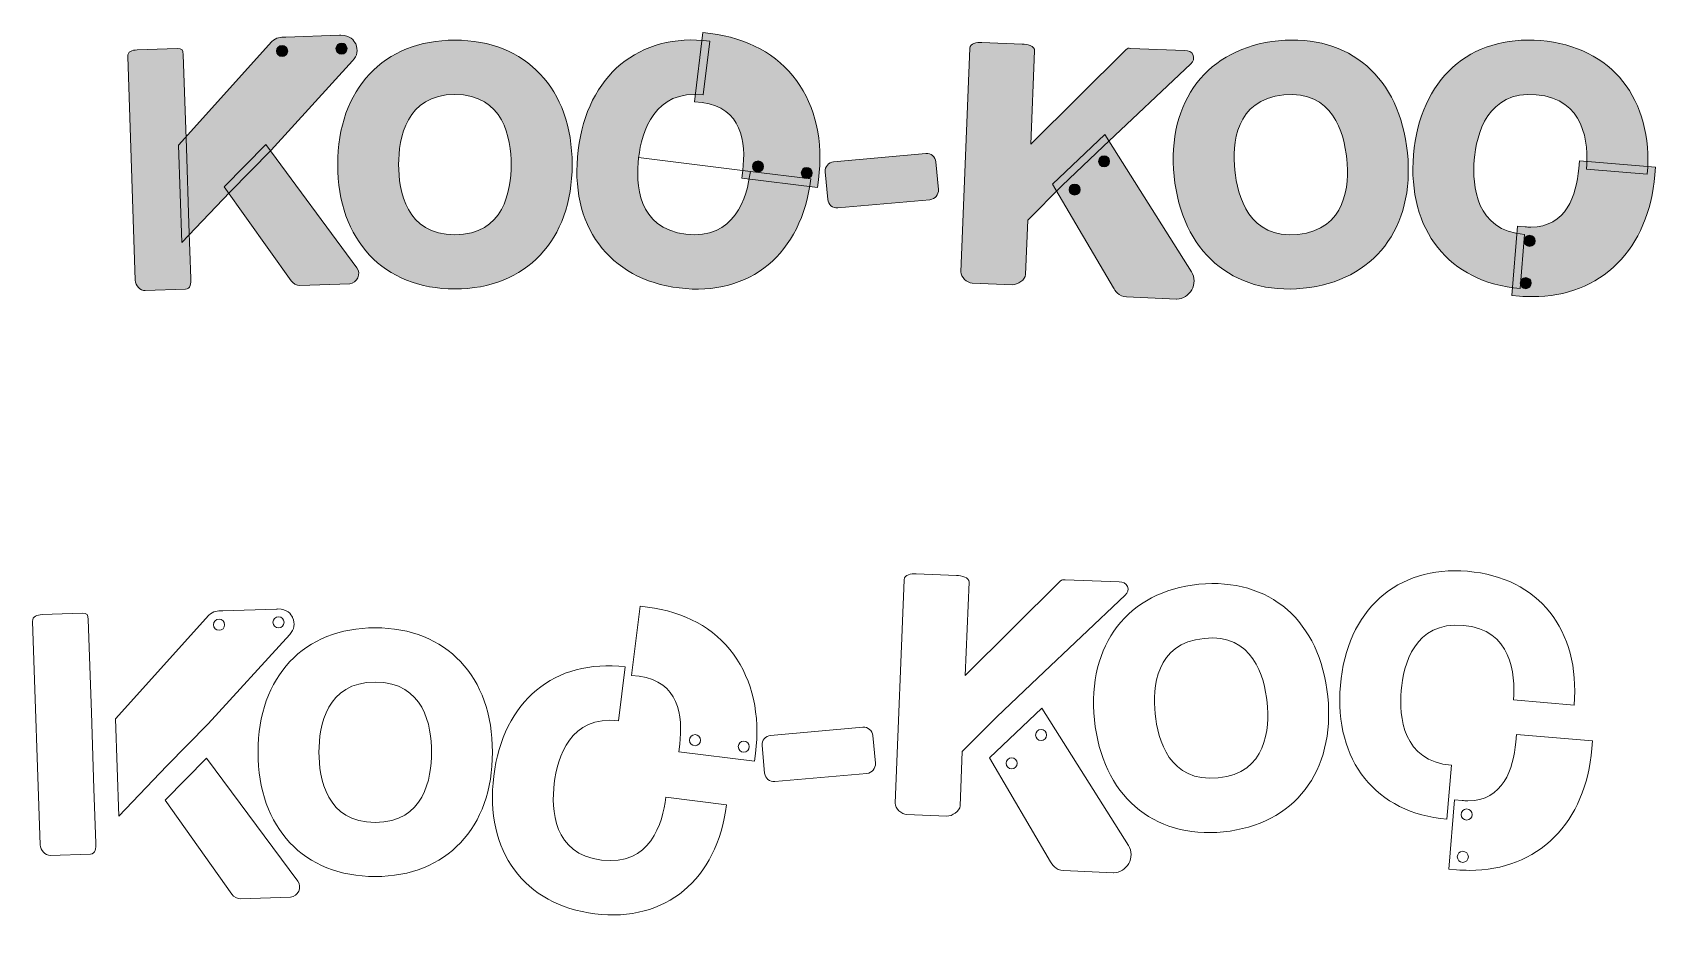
# Model space of a CAD drawing. Header units: inches. Extents: x 17 to 464, y 27 to 272.
import ezdxf

# ---------------------------------------------------------------- set-up
doc = ezdxf.new("R2010")
doc.units = ezdxf.units.IN
doc.header["$MEASUREMENT"] = 0
doc.layers.add('Layer 1', color=7, linetype='Continuous')

# ---------------------------------------------------------------- blocks, each defined once
blk = doc.blocks.new('block 10')
at = {"layer": 'Layer 1', "true_color": 0x795f48}
h = blk.add_hatch(color=37, dxfattribs=at)
h.dxf.hatch_style = 2
edge = h.paths.add_edge_path()
edge.add_spline(control_points=[(-548.65, 236.54), (-548.65, 237.38), (-549.34, 238.07), (-550.18, 238.07), (-551.02, 238.07), (-551.71, 237.38), (-551.71, 236.54), (-551.71, 235.7), (-551.02, 235.02), (-550.18, 235.02), (-549.34, 235.02), (-548.65, 235.7), (-548.65, 236.54)], knot_values=[0, 0, 0, 0, 1, 1, 1, 2, 2, 2, 3, 3, 3, 4, 4, 4, 4], degree=3, periodic=0)
h = blk.add_hatch(color=37, dxfattribs=at)
h.dxf.hatch_style = 2
edge = h.paths.add_edge_path()
edge.add_spline(control_points=[(-532.3, 237.23), (-532.3, 238.07), (-532.98, 238.75), (-533.82, 238.75), (-534.67, 238.75), (-535.35, 238.07), (-535.35, 237.23), (-535.35, 236.38), (-534.67, 235.7), (-533.82, 235.7), (-532.98, 235.7), (-532.3, 236.38), (-532.3, 237.23)], knot_values=[0, 0, 0, 0, 1, 1, 1, 2, 2, 2, 3, 3, 3, 4, 4, 4, 4], degree=3, periodic=0)
h = blk.add_hatch(color=37, dxfattribs=at)
h.dxf.hatch_style = 2
edge = h.paths.add_edge_path()
edge.add_spline(control_points=[(-417.65, 204.77), (-417.65, 205.61), (-418.33, 206.3), (-419.17, 206.3), (-420.01, 206.3), (-420.7, 205.61), (-420.7, 204.77), (-420.7, 203.93), (-420.01, 203.25), (-419.17, 203.25), (-418.33, 203.25), (-417.65, 203.93), (-417.65, 204.77)], knot_values=[0, 0, 0, 0, 1, 1, 1, 2, 2, 2, 3, 3, 3, 4, 4, 4, 4], degree=3, periodic=0)
h = blk.add_hatch(color=37, dxfattribs=at)
h.dxf.hatch_style = 2
edge = h.paths.add_edge_path()
edge.add_spline(control_points=[(-322.4, 206.18), (-322.4, 207.03), (-323.08, 207.71), (-323.92, 207.71), (-324.76, 207.71), (-325.45, 207.03), (-325.45, 206.18), (-325.45, 205.34), (-324.76, 204.66), (-323.92, 204.66), (-323.08, 204.66), (-322.4, 205.34), (-322.4, 206.18)], knot_values=[0, 0, 0, 0, 1, 1, 1, 2, 2, 2, 3, 3, 3, 4, 4, 4, 4], degree=3, periodic=0)
h = blk.add_hatch(color=37, dxfattribs=at)
h.dxf.hatch_style = 2
edge = h.paths.add_edge_path()
edge.add_spline(control_points=[(-404.24, 203.01), (-404.24, 203.85), (-404.92, 204.53), (-405.77, 204.53), (-406.61, 204.53), (-407.29, 203.85), (-407.29, 203.01), (-407.29, 202.16), (-406.61, 201.48), (-405.77, 201.48), (-404.92, 201.48), (-404.24, 202.16), (-404.24, 203.01)], knot_values=[0, 0, 0, 0, 1, 1, 1, 2, 2, 2, 3, 3, 3, 4, 4, 4, 4], degree=3, periodic=0)
h = blk.add_hatch(color=37, dxfattribs=at)
h.dxf.hatch_style = 2
edge = h.paths.add_edge_path()
edge.add_spline(control_points=[(-330.51, 198.42), (-330.51, 199.26), (-331.19, 199.95), (-332.04, 199.95), (-332.88, 199.95), (-333.56, 199.26), (-333.56, 198.42), (-333.56, 197.58), (-332.88, 196.9), (-332.04, 196.9), (-331.19, 196.9), (-330.51, 197.58), (-330.51, 198.42)], knot_values=[0, 0, 0, 0, 1, 1, 1, 2, 2, 2, 3, 3, 3, 4, 4, 4, 4], degree=3, periodic=0)
h = blk.add_hatch(color=37, dxfattribs=at)
h.dxf.hatch_style = 2
edge = h.paths.add_edge_path()
edge.add_spline(control_points=[(-205.27, 184.31), (-205.27, 185.15), (-205.96, 185.83), (-206.8, 185.83), (-207.64, 185.83), (-208.32, 185.15), (-208.32, 184.31), (-208.32, 183.47), (-207.64, 182.78), (-206.8, 182.78), (-205.96, 182.78), (-205.27, 183.47), (-205.27, 184.31)], knot_values=[0, 0, 0, 0, 1, 1, 1, 2, 2, 2, 3, 3, 3, 4, 4, 4, 4], degree=3, periodic=0)
h = blk.add_hatch(color=37, dxfattribs=at)
h.dxf.hatch_style = 2
edge = h.paths.add_edge_path()
edge.add_spline(control_points=[(-206.33, 172.67), (-206.33, 173.51), (-207.01, 174.19), (-207.86, 174.19), (-208.7, 174.19), (-209.38, 173.51), (-209.38, 172.67), (-209.38, 171.83), (-208.7, 171.14), (-207.86, 171.14), (-207.01, 171.14), (-206.33, 171.83), (-206.33, 172.67)], knot_values=[0, 0, 0, 0, 1, 1, 1, 2, 2, 2, 3, 3, 3, 4, 4, 4, 4], degree=3, periodic=0)
at = {"layer": 'Layer 1', "lineweight": 0}
for points in [[(-548.65, 236.54), (-548.65, 237.38), (-549.34, 238.07), (-550.18, 238.07), (-551.02, 238.07), (-551.71, 237.38), (-551.71, 236.54), (-551.71, 235.7), (-551.02, 235.02), (-550.18, 235.02), (-549.34, 235.02), (-548.65, 235.7), (-548.65, 236.54)], [(-532.3, 237.23), (-532.3, 238.07), (-532.98, 238.75), (-533.82, 238.75), (-534.67, 238.75), (-535.35, 238.07), (-535.35, 237.23), (-535.35, 236.38), (-534.67, 235.7), (-533.82, 235.7), (-532.98, 235.7), (-532.3, 236.38), (-532.3, 237.23)], [(-417.65, 204.77), (-417.65, 205.61), (-418.33, 206.3), (-419.17, 206.3), (-420.01, 206.3), (-420.7, 205.61), (-420.7, 204.77), (-420.7, 203.93), (-420.01, 203.25), (-419.17, 203.25), (-418.33, 203.25), (-417.65, 203.93), (-417.65, 204.77)], [(-322.4, 206.18), (-322.4, 207.03), (-323.08, 207.71), (-323.92, 207.71), (-324.76, 207.71), (-325.45, 207.03), (-325.45, 206.18), (-325.45, 205.34), (-324.76, 204.66), (-323.92, 204.66), (-323.08, 204.66), (-322.4, 205.34), (-322.4, 206.18)], [(-404.24, 203.01), (-404.24, 203.85), (-404.92, 204.53), (-405.77, 204.53), (-406.61, 204.53), (-407.29, 203.85), (-407.29, 203.01), (-407.29, 202.16), (-406.61, 201.48), (-405.77, 201.48), (-404.92, 201.48), (-404.24, 202.16), (-404.24, 203.01)], [(-330.51, 198.42), (-330.51, 199.26), (-331.19, 199.95), (-332.04, 199.95), (-332.88, 199.95), (-333.56, 199.26), (-333.56, 198.42), (-333.56, 197.58), (-332.88, 196.9), (-332.04, 196.9), (-331.19, 196.9), (-330.51, 197.58), (-330.51, 198.42)], [(-205.27, 184.31), (-205.27, 185.15), (-205.96, 185.83), (-206.8, 185.83), (-207.64, 185.83), (-208.32, 185.15), (-208.32, 184.31), (-208.32, 183.47), (-207.64, 182.78), (-206.8, 182.78), (-205.96, 182.78), (-205.27, 183.47), (-205.27, 184.31)], [(-206.33, 172.67), (-206.33, 173.51), (-207.01, 174.19), (-207.86, 174.19), (-208.7, 174.19), (-209.38, 173.51), (-209.38, 172.67), (-209.38, 171.83), (-208.7, 171.14), (-207.86, 171.14), (-207.01, 171.14), (-206.33, 171.83), (-206.33, 172.67)]]:
    blk.add_open_spline(points, degree=3, knots=[0, 0, 0, 0, 1, 1, 1, 2, 2, 2, 3, 3, 3, 4, 4, 4, 4], dxfattribs=at)
blk = doc.blocks.new('block 9')
at = {"layer": 'Layer 1', "true_color": 0x795f48}
h = blk.add_hatch(color=37, dxfattribs=at)
h.dxf.hatch_style = 2
edge = h.paths.add_edge_path()
edge.add_spline(control_points=[(-421.29, 203.41), (-422.19, 196.25), (-425.65, 184.49), (-439.02, 186.13), (-452.4, 187.78), (-452.91, 200.02), (-452.04, 207.19), (-451.18, 214.35), (-447.68, 226.08), (-434.32, 224.45), (-434.32, 224.45), (-432.49, 239.29), (-432.49, 239.29), (-451.94, 241.66), (-466.17, 229.88), (-468.69, 209.25), (-471.22, 188.6), (-460.3, 173.73), (-440.85, 171.34), (-421.4, 168.94), (-407.17, 180.75), (-404.64, 201.37), (-404.64, 201.37), (-421.29, 203.41), (-421.29, 203.41)], knot_values=[0, 0, 0, 0, 1, 1, 1, 2, 2, 2, 3, 3, 3, 4, 4, 4, 5, 5, 5, 6, 6, 6, 7, 7, 7, 8, 8, 8, 8], degree=3, periodic=0)
at = {"layer": 'Layer 1', "true_color": 0xd5bc9e}
h = blk.add_hatch(color=9, dxfattribs=at)
h.dxf.hatch_style = 2
edge = h.paths.add_edge_path()
edge.add_spline(control_points=[(-432.23, 241.39), (-432.23, 241.39), (-434.33, 241.65), (-434.33, 241.65), (-434.33, 241.65), (-436.68, 222.61), (-436.68, 222.61), (-436.68, 222.61), (-434.58, 222.35), (-434.58, 222.35), (-423.63, 220.99), (-422.45, 211.44), (-423.39, 203.67), (-423.39, 203.67), (-423.65, 201.57), (-423.65, 201.57), (-423.65, 201.57), (-402.8, 199.02), (-402.8, 199.02), (-402.8, 199.02), (-402.54, 201.11), (-402.54, 201.11), (-401.23, 211.78), (-403.32, 221.22), (-408.61, 228.42), (-413.92, 235.65), (-422.09, 240.14), (-432.23, 241.39)], knot_values=[0, 0, 0, 0, 1, 1, 1, 2, 2, 2, 3, 3, 3, 4, 4, 4, 5, 5, 5, 6, 6, 6, 7, 7, 7, 8, 8, 8, 9, 9, 9, 9], degree=3, periodic=0)
at = {"layer": 'Layer 1', "true_color": 0x795f48}
h = blk.add_hatch(color=37, dxfattribs=at)
h.dxf.hatch_style = 2
edge = h.paths.add_edge_path()
edge.add_spline(control_points=[(-275.94, 239.37), (-295.45, 237.42), (-306.72, 222.79), (-304.65, 202.1), (-302.58, 181.41), (-288.64, 169.3), (-269.14, 171.25), (-249.63, 173.2), (-238.37, 187.83), (-240.43, 208.52), (-242.5, 229.21), (-256.44, 241.32), (-275.94, 239.37)], knot_values=[0, 0, 0, 0, 1, 1, 1, 2, 2, 2, 3, 3, 3, 4, 4, 4, 4], degree=3, periodic=0)
edge = h.paths.add_edge_path()
edge.add_spline(control_points=[(-270.62, 186.08), (-284.03, 184.74), (-287.24, 196.59), (-287.95, 203.77), (-288.67, 210.93), (-287.87, 223.15), (-274.46, 224.49), (-261.05, 225.83), (-257.84, 214.01), (-257.13, 206.85), (-256.41, 199.67), (-257.21, 187.42), (-270.62, 186.08)], knot_values=[0, 0, 0, 0, 1, 1, 1, 2, 2, 2, 3, 3, 3, 4, 4, 4, 4], degree=3, periodic=0)
h = blk.add_hatch(color=37, dxfattribs=at)
h.dxf.hatch_style = 2
edge = h.paths.add_edge_path()
edge.add_spline(control_points=[(-575.81, 188.96), (-575.81, 188.96), (-575.29, 173.99), (-575.29, 173.99), (-575.25, 172.59), (-575.37, 171.03), (-576.77, 170.98), (-576.77, 170.98), (-587.84, 170.6), (-587.84, 170.6), (-589.24, 170.55), (-590.54, 172.05), (-590.59, 173.48), (-590.59, 173.48), (-592.68, 235), (-592.68, 235), (-592.73, 236.41), (-591.51, 236.81), (-590.11, 236.87), (-590.11, 236.87), (-579.04, 237.22), (-579.04, 237.22), (-577.64, 237.27), (-577.44, 236.94), (-577.41, 235.51), (-577.41, 235.51), (-576.52, 209.89), (-576.52, 209.89), (-576.52, 209.89), (-575.81, 188.96), (-575.81, 188.96)], knot_values=[0, 0, 0, 0, 1, 1, 1, 2, 2, 2, 3, 3, 3, 4, 4, 4, 5, 5, 5, 6, 6, 6, 7, 7, 7, 8, 8, 8, 9, 9, 9, 10, 10, 10, 10], degree=3, periodic=0)
at = {"layer": 'Layer 1', "true_color": 0xd5bc9e}
h = blk.add_hatch(color=9, dxfattribs=at)
h.dxf.hatch_style = 2
edge = h.paths.add_edge_path()
edge.add_spline(control_points=[(-529.96, 238.58), (-530.37, 239.44), (-531.43, 240.88), (-533.99, 240.88), (-534.11, 240.88), (-534.23, 240.87), (-534.36, 240.87), (-534.36, 240.87), (-549.16, 240.38), (-549.16, 240.38), (-549.24, 240.38), (-549.32, 240.38), (-549.41, 240.38), (-550.37, 240.36), (-551.97, 240.32), (-552.99, 239.16), (-552.99, 239.16), (-578.66, 210.67), (-578.66, 210.67), (-578.66, 210.67), (-577.75, 183.84), (-577.75, 183.84), (-577.75, 183.84), (-564.57, 197.71), (-564.57, 197.71), (-564.57, 197.71), (-553.16, 209.3), (-553.16, 209.3), (-553.16, 209.3), (-530.76, 233.87), (-530.76, 233.87), (-529.49, 235.28), (-529.21, 236.85), (-529.93, 238.52), (-529.93, 238.52), (-529.96, 238.58), (-529.96, 238.58)], knot_values=[0, 0, 0, 0, 1, 1, 1, 2, 2, 2, 3, 3, 3, 4, 4, 4, 5, 5, 5, 6, 6, 6, 7, 7, 7, 8, 8, 8, 9, 9, 9, 10, 10, 10, 11, 11, 11, 12, 12, 12, 12], degree=3, periodic=0)
at = {"layer": 'Layer 1', "true_color": 0x795f48}
h = blk.add_hatch(color=37, dxfattribs=at)
h.dxf.hatch_style = 2
edge = h.paths.add_edge_path()
edge.add_spline(control_points=[(-502.61, 239.54), (-522.22, 239.54), (-534.88, 226.1), (-534.88, 205.31), (-534.88, 184.51), (-522.22, 171.08), (-502.61, 171.08), (-483.01, 171.08), (-470.35, 184.51), (-470.35, 205.31), (-470.35, 226.1), (-483.01, 239.54), (-502.61, 239.54)], knot_values=[0, 0, 0, 0, 1, 1, 1, 2, 2, 2, 3, 3, 3, 4, 4, 4, 4], degree=3, periodic=0)
edge = h.paths.add_edge_path()
edge.add_spline(control_points=[(-502.61, 185.98), (-516.09, 185.98), (-518.11, 198.09), (-518.11, 205.31), (-518.11, 212.51), (-516.09, 224.59), (-502.61, 224.59), (-489.14, 224.59), (-487.13, 212.51), (-487.13, 205.31), (-487.13, 198.09), (-489.14, 185.98), (-502.61, 185.98)], knot_values=[0, 0, 0, 0, 1, 1, 1, 2, 2, 2, 3, 3, 3, 4, 4, 4, 4], degree=3, periodic=0)
h = blk.add_hatch(color=37, dxfattribs=at)
h.dxf.hatch_style = 2
edge = h.paths.add_edge_path()
edge.add_spline(control_points=[(-300.08, 233.07), (-300.08, 233.07), (-324.15, 210.3), (-324.15, 210.3), (-324.15, 210.3), (-335.44, 199.54), (-335.44, 199.54), (-335.44, 199.54), (-344.91, 190), (-344.91, 190), (-344.91, 190), (-345.52, 175.06), (-345.52, 175.06), (-345.57, 173.63), (-347.76, 172.18), (-349.16, 172.23), (-349.16, 172.23), (-360.23, 172.69), (-360.23, 172.69), (-361.63, 172.74), (-363.42, 174.35), (-363.34, 175.77), (-363.34, 175.77), (-360.89, 237.3), (-360.89, 237.3), (-360.84, 238.7), (-358.98, 238.98), (-357.58, 238.9), (-357.58, 238.9), (-346.51, 238.47), (-346.51, 238.47), (-345.11, 238.42), (-342.99, 237.99), (-343.04, 236.58), (-343.04, 236.58), (-344.09, 210.96), (-344.09, 210.96), (-344.09, 210.96), (-317.95, 236.92), (-317.95, 236.92), (-317.44, 237.43), (-317.27, 237.3), (-316.55, 237.27), (-316.55, 237.27), (-301.76, 236.69), (-301.76, 236.69), (-300.72, 236.64), (-299.8, 236.38), (-299.44, 235.44), (-299.09, 234.47), (-299.32, 233.78), (-300.08, 233.07)], knot_values=[0, 0, 0, 0, 1, 1, 1, 2, 2, 2, 3, 3, 3, 4, 4, 4, 5, 5, 5, 6, 6, 6, 7, 7, 7, 8, 8, 8, 9, 9, 9, 10, 10, 10, 11, 11, 11, 12, 12, 12, 13, 13, 13, 14, 14, 14, 15, 15, 15, 16, 16, 16, 17, 17, 17, 17], degree=3, periodic=0)
h = blk.add_hatch(color=37, dxfattribs=at)
h.dxf.hatch_style = 2
edge = h.paths.add_edge_path()
edge.add_spline(control_points=[(-203.75, 239.42), (-223.28, 241.05), (-237.03, 228.71), (-238.76, 208), (-240.5, 187.27), (-228.97, 172.84), (-209.44, 171.21), (-209.44, 171.21), (-208.22, 186.05), (-208.22, 186.05), (-221.63, 187.17), (-222.62, 199.41), (-222.04, 206.6), (-221.42, 213.77), (-218.41, 225.65), (-204.98, 224.52), (-191.57, 223.4), (-190.57, 211.19), (-191.16, 204.03), (-191.16, 204.03), (-174.43, 202.62), (-174.43, 202.62), (-172.7, 223.35), (-184.22, 237.78), (-203.75, 239.42)], knot_values=[0, 0, 0, 0, 1, 1, 1, 2, 2, 2, 3, 3, 3, 4, 4, 4, 5, 5, 5, 6, 6, 6, 7, 7, 7, 8, 8, 8, 8], degree=3, periodic=0)
h = blk.add_hatch(color=37, dxfattribs=at)
h.dxf.hatch_style = 2
edge = h.paths.add_edge_path()
edge.add_spline(control_points=[(-529.33, 174.17), (-529.76, 173.3), (-530.6, 172.56), (-531.54, 172.51), (-531.54, 172.51), (-545.31, 172.05), (-545.31, 172.05), (-546.15, 172.03), (-547.22, 172.61), (-547.71, 173.33), (-547.71, 173.33), (-566.09, 199.18), (-566.09, 199.18), (-566.09, 199.18), (-554.67, 210.78), (-554.67, 210.78), (-554.67, 210.78), (-529.58, 176.9), (-529.58, 176.9), (-529.02, 176.13), (-528.92, 175.01), (-529.33, 174.17)], knot_values=[0, 0, 0, 0, 1, 1, 1, 2, 2, 2, 3, 3, 3, 4, 4, 4, 5, 5, 5, 6, 6, 6, 7, 7, 7, 7], degree=3, periodic=0)
at = {"layer": 'Layer 1', "true_color": 0xd5bc9e}
h = blk.add_hatch(color=9, dxfattribs=at)
h.dxf.hatch_style = 2
edge = h.paths.add_edge_path()
edge.add_spline(control_points=[(-323.74, 213.61), (-323.74, 213.61), (-338.12, 199.91), (-338.12, 199.91), (-338.12, 199.91), (-321.33, 171.34), (-321.33, 171.34), (-320.99, 170.74), (-319.92, 168.93), (-317.76, 168.87), (-317.76, 168.87), (-303.99, 168.3), (-303.99, 168.3), (-303.99, 168.3), (-303.88, 168.3), (-303.88, 168.3), (-302.26, 168.3), (-300.65, 169.3), (-299.78, 170.84), (-298.91, 172.32), (-298.95, 174.29), (-299.87, 175.78), (-299.87, 175.78), (-323.74, 213.61), (-323.74, 213.61)], knot_values=[0, 0, 0, 0, 1, 1, 1, 2, 2, 2, 3, 3, 3, 4, 4, 4, 5, 5, 5, 6, 6, 6, 7, 7, 7, 8, 8, 8, 8], degree=3, periodic=0)
at = {"layer": 'Layer 1', "true_color": 0x795f48}
h = blk.add_hatch(color=37, dxfattribs=at)
h.dxf.hatch_style = 2
edge = h.paths.add_edge_path()
edge.add_spline(control_points=[(-370.21, 206.03), (-370.34, 207.43), (-371.58, 208.47), (-372.98, 208.34), (-372.98, 208.34), (-398.37, 206.08), (-398.37, 206.08), (-399.78, 205.96), (-400.81, 204.72), (-400.69, 203.32), (-400.69, 203.32), (-400.01, 195.7), (-400.01, 195.7), (-399.89, 194.3), (-398.65, 193.26), (-397.25, 193.39), (-397.25, 193.39), (-371.85, 195.64), (-371.85, 195.64), (-370.45, 195.77), (-369.41, 197), (-369.54, 198.41), (-369.54, 198.41), (-370.21, 206.03), (-370.21, 206.03)], knot_values=[0, 0, 0, 0, 1, 1, 1, 2, 2, 2, 3, 3, 3, 4, 4, 4, 5, 5, 5, 6, 6, 6, 7, 7, 7, 8, 8, 8, 8], degree=3, periodic=0)
at = {"layer": 'Layer 1', "true_color": 0xd5bc9e}
h = blk.add_hatch(color=9, dxfattribs=at)
h.dxf.hatch_style = 2
edge = h.paths.add_edge_path()
edge.add_spline(control_points=[(-193.27, 204.21), (-193.89, 196.85), (-196.69, 188.09), (-206.49, 188.09), (-206.99, 188.09), (-207.51, 188.11), (-208.04, 188.16), (-208.04, 188.16), (-210.15, 188.34), (-210.15, 188.34), (-210.15, 188.34), (-211.72, 169.28), (-211.72, 169.28), (-211.72, 169.28), (-209.62, 169.1), (-209.62, 169.1), (-208.4, 169), (-207.18, 168.95), (-205.99, 168.95), (-196.72, 168.95), (-188.67, 172.09), (-182.7, 178.04), (-176.75, 183.96), (-173.16, 192.4), (-172.32, 202.45), (-172.32, 202.45), (-172.15, 204.55), (-172.15, 204.55), (-172.15, 204.55), (-193.09, 206.31), (-193.09, 206.31), (-193.09, 206.31), (-193.27, 204.21), (-193.27, 204.21)], knot_values=[0, 0, 0, 0, 1, 1, 1, 2, 2, 2, 3, 3, 3, 4, 4, 4, 5, 5, 5, 6, 6, 6, 7, 7, 7, 8, 8, 8, 9, 9, 9, 10, 10, 10, 11, 11, 11, 11], degree=3, periodic=0)
at = {"layer": 'Layer 1', "lineweight": 0}
blk.add_lwpolyline([(-421.29, 203.41), (-452.04, 207.21)], dxfattribs=at)
for points, knots in [([(-421.29, 203.41), (-422.19, 196.25), (-425.65, 184.49), (-439.02, 186.13), (-452.4, 187.78), (-452.91, 200.02), (-452.04, 207.19), (-451.18, 214.35), (-447.68, 226.08), (-434.32, 224.45), (-434.32, 224.45), (-432.49, 239.29), (-432.49, 239.29), (-451.94, 241.66), (-466.17, 229.88), (-468.69, 209.25), (-471.22, 188.6), (-460.3, 173.73), (-440.85, 171.34), (-421.4, 168.94), (-407.17, 180.75), (-404.64, 201.37), (-404.64, 201.37), (-421.29, 203.41), (-421.29, 203.41)], [0, 0, 0, 0, 1, 1, 1, 2, 2, 2, 3, 3, 3, 4, 4, 4, 5, 5, 5, 6, 6, 6, 7, 7, 7, 8, 8, 8, 8]), ([(-432.23, 241.39), (-432.23, 241.39), (-434.33, 241.65), (-434.33, 241.65), (-434.33, 241.65), (-436.68, 222.61), (-436.68, 222.61), (-436.68, 222.61), (-434.58, 222.35), (-434.58, 222.35), (-423.63, 220.99), (-422.45, 211.44), (-423.39, 203.67), (-423.39, 203.67), (-423.65, 201.57), (-423.65, 201.57), (-423.65, 201.57), (-402.8, 199.02), (-402.8, 199.02), (-402.8, 199.02), (-402.54, 201.11), (-402.54, 201.11), (-401.23, 211.78), (-403.32, 221.22), (-408.61, 228.42), (-413.92, 235.65), (-422.09, 240.14), (-432.23, 241.39)], [0, 0, 0, 0, 1, 1, 1, 2, 2, 2, 3, 3, 3, 4, 4, 4, 5, 5, 5, 6, 6, 6, 7, 7, 7, 8, 8, 8, 9, 9, 9, 9]), ([(-275.94, 239.37), (-295.45, 237.42), (-306.72, 222.79), (-304.65, 202.1), (-302.58, 181.41), (-288.64, 169.3), (-269.14, 171.25), (-249.63, 173.2), (-238.37, 187.83), (-240.43, 208.52), (-242.5, 229.21), (-256.44, 241.32), (-275.94, 239.37)], [0, 0, 0, 0, 1, 1, 1, 2, 2, 2, 3, 3, 3, 4, 4, 4, 4]), ([(-575.81, 188.96), (-575.81, 188.96), (-575.29, 173.99), (-575.29, 173.99), (-575.25, 172.59), (-575.37, 171.03), (-576.77, 170.98), (-576.77, 170.98), (-587.84, 170.6), (-587.84, 170.6), (-589.24, 170.55), (-590.54, 172.05), (-590.59, 173.48), (-590.59, 173.48), (-592.68, 235), (-592.68, 235), (-592.73, 236.41), (-591.51, 236.81), (-590.11, 236.87), (-590.11, 236.87), (-579.04, 237.22), (-579.04, 237.22), (-577.64, 237.27), (-577.44, 236.94), (-577.41, 235.51), (-577.41, 235.51), (-576.52, 209.89), (-576.52, 209.89), (-576.52, 209.89), (-575.81, 188.96), (-575.81, 188.96)], [0, 0, 0, 0, 1, 1, 1, 2, 2, 2, 3, 3, 3, 4, 4, 4, 5, 5, 5, 6, 6, 6, 7, 7, 7, 8, 8, 8, 9, 9, 9, 10, 10, 10, 10]), ([(-529.96, 238.58), (-530.37, 239.44), (-531.43, 240.88), (-533.99, 240.88), (-534.11, 240.88), (-534.23, 240.87), (-534.36, 240.87), (-534.36, 240.87), (-549.16, 240.38), (-549.16, 240.38), (-549.24, 240.38), (-549.32, 240.38), (-549.41, 240.38), (-550.37, 240.36), (-551.97, 240.32), (-552.99, 239.16), (-552.99, 239.16), (-578.66, 210.67), (-578.66, 210.67), (-578.66, 210.67), (-577.75, 183.84), (-577.75, 183.84), (-577.75, 183.84), (-564.57, 197.71), (-564.57, 197.71), (-564.57, 197.71), (-553.16, 209.3), (-553.16, 209.3), (-553.16, 209.3), (-530.76, 233.87), (-530.76, 233.87), (-529.49, 235.28), (-529.21, 236.85), (-529.93, 238.52), (-529.93, 238.52), (-529.96, 238.58), (-529.96, 238.58)], [0, 0, 0, 0, 1, 1, 1, 2, 2, 2, 3, 3, 3, 4, 4, 4, 5, 5, 5, 6, 6, 6, 7, 7, 7, 8, 8, 8, 9, 9, 9, 10, 10, 10, 11, 11, 11, 12, 12, 12, 12]), ([(-502.61, 239.54), (-522.22, 239.54), (-534.88, 226.1), (-534.88, 205.31), (-534.88, 184.51), (-522.22, 171.08), (-502.61, 171.08), (-483.01, 171.08), (-470.35, 184.51), (-470.35, 205.31), (-470.35, 226.1), (-483.01, 239.54), (-502.61, 239.54)], [0, 0, 0, 0, 1, 1, 1, 2, 2, 2, 3, 3, 3, 4, 4, 4, 4]), ([(-300.08, 233.07), (-300.08, 233.07), (-324.15, 210.3), (-324.15, 210.3), (-324.15, 210.3), (-335.44, 199.54), (-335.44, 199.54), (-335.44, 199.54), (-344.91, 190), (-344.91, 190), (-344.91, 190), (-345.52, 175.06), (-345.52, 175.06), (-345.57, 173.63), (-347.76, 172.18), (-349.16, 172.23), (-349.16, 172.23), (-360.23, 172.69), (-360.23, 172.69), (-361.63, 172.74), (-363.42, 174.35), (-363.34, 175.77), (-363.34, 175.77), (-360.89, 237.3), (-360.89, 237.3), (-360.84, 238.7), (-358.98, 238.98), (-357.58, 238.9), (-357.58, 238.9), (-346.51, 238.47), (-346.51, 238.47), (-345.11, 238.42), (-342.99, 237.99), (-343.04, 236.58), (-343.04, 236.58), (-344.09, 210.96), (-344.09, 210.96), (-344.09, 210.96), (-317.95, 236.92), (-317.95, 236.92), (-317.44, 237.43), (-317.27, 237.3), (-316.55, 237.27), (-316.55, 237.27), (-301.76, 236.69), (-301.76, 236.69), (-300.72, 236.64), (-299.8, 236.38), (-299.44, 235.44), (-299.09, 234.47), (-299.32, 233.78), (-300.08, 233.07)], [0, 0, 0, 0, 1, 1, 1, 2, 2, 2, 3, 3, 3, 4, 4, 4, 5, 5, 5, 6, 6, 6, 7, 7, 7, 8, 8, 8, 9, 9, 9, 10, 10, 10, 11, 11, 11, 12, 12, 12, 13, 13, 13, 14, 14, 14, 15, 15, 15, 16, 16, 16, 17, 17, 17, 17]), ([(-203.75, 239.42), (-223.28, 241.05), (-237.03, 228.71), (-238.76, 208), (-240.5, 187.27), (-228.97, 172.84), (-209.44, 171.21), (-209.44, 171.21), (-208.22, 186.05), (-208.22, 186.05), (-221.63, 187.17), (-222.62, 199.41), (-222.04, 206.6), (-221.42, 213.77), (-218.41, 225.65), (-204.98, 224.52), (-191.57, 223.4), (-190.57, 211.19), (-191.16, 204.03), (-191.16, 204.03), (-174.43, 202.62), (-174.43, 202.62), (-172.7, 223.35), (-184.22, 237.78), (-203.75, 239.42)], [0, 0, 0, 0, 1, 1, 1, 2, 2, 2, 3, 3, 3, 4, 4, 4, 5, 5, 5, 6, 6, 6, 7, 7, 7, 8, 8, 8, 8]), ([(-502.61, 185.98), (-516.09, 185.98), (-518.11, 198.09), (-518.11, 205.31), (-518.11, 212.51), (-516.09, 224.59), (-502.61, 224.59), (-489.14, 224.59), (-487.13, 212.51), (-487.13, 205.31), (-487.13, 198.09), (-489.14, 185.98), (-502.61, 185.98)], [0, 0, 0, 0, 1, 1, 1, 2, 2, 2, 3, 3, 3, 4, 4, 4, 4]), ([(-270.62, 186.08), (-284.03, 184.74), (-287.24, 196.59), (-287.95, 203.77), (-288.67, 210.93), (-287.87, 223.15), (-274.46, 224.49), (-261.05, 225.83), (-257.84, 214.01), (-257.13, 206.85), (-256.41, 199.67), (-257.21, 187.42), (-270.62, 186.08)], [0, 0, 0, 0, 1, 1, 1, 2, 2, 2, 3, 3, 3, 4, 4, 4, 4]), ([(-529.33, 174.17), (-529.76, 173.3), (-530.6, 172.56), (-531.54, 172.51), (-531.54, 172.51), (-545.31, 172.05), (-545.31, 172.05), (-546.15, 172.03), (-547.22, 172.61), (-547.71, 173.33), (-547.71, 173.33), (-566.09, 199.18), (-566.09, 199.18), (-566.09, 199.18), (-554.67, 210.78), (-554.67, 210.78), (-554.67, 210.78), (-529.58, 176.9), (-529.58, 176.9), (-529.02, 176.13), (-528.92, 175.01), (-529.33, 174.17)], [0, 0, 0, 0, 1, 1, 1, 2, 2, 2, 3, 3, 3, 4, 4, 4, 5, 5, 5, 6, 6, 6, 7, 7, 7, 7]), ([(-323.74, 213.61), (-323.74, 213.61), (-338.12, 199.91), (-338.12, 199.91), (-338.12, 199.91), (-321.33, 171.34), (-321.33, 171.34), (-320.99, 170.74), (-319.92, 168.93), (-317.76, 168.87), (-317.76, 168.87), (-303.99, 168.3), (-303.99, 168.3), (-303.99, 168.3), (-303.88, 168.3), (-303.88, 168.3), (-302.26, 168.3), (-300.65, 169.3), (-299.78, 170.84), (-298.91, 172.32), (-298.95, 174.29), (-299.87, 175.78), (-299.87, 175.78), (-323.74, 213.61), (-323.74, 213.61)], [0, 0, 0, 0, 1, 1, 1, 2, 2, 2, 3, 3, 3, 4, 4, 4, 5, 5, 5, 6, 6, 6, 7, 7, 7, 8, 8, 8, 8]), ([(-370.21, 206.03), (-370.34, 207.43), (-371.58, 208.47), (-372.98, 208.34), (-372.98, 208.34), (-398.37, 206.08), (-398.37, 206.08), (-399.78, 205.96), (-400.81, 204.72), (-400.69, 203.32), (-400.69, 203.32), (-400.01, 195.7), (-400.01, 195.7), (-399.89, 194.3), (-398.65, 193.26), (-397.25, 193.39), (-397.25, 193.39), (-371.85, 195.64), (-371.85, 195.64), (-370.45, 195.77), (-369.41, 197), (-369.54, 198.41), (-369.54, 198.41), (-370.21, 206.03), (-370.21, 206.03)], [0, 0, 0, 0, 1, 1, 1, 2, 2, 2, 3, 3, 3, 4, 4, 4, 5, 5, 5, 6, 6, 6, 7, 7, 7, 8, 8, 8, 8]), ([(-193.27, 204.21), (-193.89, 196.85), (-196.69, 188.09), (-206.49, 188.09), (-206.99, 188.09), (-207.51, 188.11), (-208.04, 188.16), (-208.04, 188.16), (-210.15, 188.34), (-210.15, 188.34), (-210.15, 188.34), (-211.72, 169.28), (-211.72, 169.28), (-211.72, 169.28), (-209.62, 169.1), (-209.62, 169.1), (-208.4, 169), (-207.18, 168.95), (-205.99, 168.95), (-196.72, 168.95), (-188.67, 172.09), (-182.7, 178.04), (-176.75, 183.96), (-173.16, 192.4), (-172.32, 202.45), (-172.32, 202.45), (-172.15, 204.55), (-172.15, 204.55), (-172.15, 204.55), (-193.09, 206.31), (-193.09, 206.31), (-193.09, 206.31), (-193.27, 204.21), (-193.27, 204.21)], [0, 0, 0, 0, 1, 1, 1, 2, 2, 2, 3, 3, 3, 4, 4, 4, 5, 5, 5, 6, 6, 6, 7, 7, 7, 8, 8, 8, 9, 9, 9, 10, 10, 10, 11, 11, 11, 11])]:
    blk.add_open_spline(points, degree=3, knots=knots, dxfattribs=at)
at = {"layer": 'Layer 1'}
blk.add_blockref('block 10', (0, 0), dxfattribs=at)

msp = doc.modelspace()

# ---------------------------------------------------------------- linework, layer by layer
at = {"layer": 'Layer 1', "lineweight": 0}
for points, knots in [([(411.9, 123.58), (392.37, 125.21), (378.62, 112.87), (376.89, 92.16), (375.16, 71.43), (386.68, 57), (406.21, 55.37), (406.21, 55.37), (407.44, 70.21), (407.44, 70.21), (394.03, 71.33), (393.03, 83.57), (393.62, 90.76), (394.23, 97.93), (397.24, 109.81), (410.68, 108.69), (424.09, 107.56), (425.08, 95.35), (424.5, 88.19), (424.5, 88.19), (441.22, 86.78), (441.22, 86.78), (442.95, 107.51), (431.43, 121.94), (411.9, 123.58)], [0, 0, 0, 0, 1, 1, 1, 2, 2, 2, 3, 3, 3, 4, 4, 4, 5, 5, 5, 6, 6, 6, 7, 7, 7, 8, 8, 8, 8]), ([(317.65, 117.04), (317.65, 117.04), (293.58, 94.27), (293.58, 94.27), (293.58, 94.27), (282.29, 83.51), (282.29, 83.51), (282.29, 83.51), (272.83, 73.98), (272.83, 73.98), (272.83, 73.98), (272.22, 59.03), (272.22, 59.03), (272.16, 57.61), (269.97, 56.15), (268.57, 56.2), (268.57, 56.2), (257.5, 56.66), (257.5, 56.66), (256.1, 56.71), (254.32, 58.32), (254.39, 59.75), (254.39, 59.75), (256.84, 121.27), (256.84, 121.27), (256.89, 122.67), (258.75, 122.96), (260.15, 122.88), (260.15, 122.88), (271.22, 122.44), (271.22, 122.44), (272.62, 122.39), (274.74, 121.96), (274.69, 120.56), (274.69, 120.56), (273.64, 94.93), (273.64, 94.93), (273.64, 94.93), (299.78, 120.89), (299.78, 120.89), (300.29, 121.4), (300.47, 121.27), (301.18, 121.25), (301.18, 121.25), (315.97, 120.66), (315.97, 120.66), (317.01, 120.61), (317.93, 120.35), (318.29, 119.41), (318.65, 118.44), (318.42, 117.75), (317.65, 117.04)], [0, 0, 0, 0, 1, 1, 1, 2, 2, 2, 3, 3, 3, 4, 4, 4, 5, 5, 5, 6, 6, 6, 7, 7, 7, 8, 8, 8, 9, 9, 9, 10, 10, 10, 11, 11, 11, 12, 12, 12, 13, 13, 13, 14, 14, 14, 15, 15, 15, 16, 16, 16, 17, 17, 17, 17]), ([(337.91, 120), (318.4, 118.05), (307.14, 103.43), (309.2, 82.74), (311.27, 62.05), (325.21, 49.94), (344.71, 51.88), (364.22, 53.83), (375.48, 68.46), (373.42, 89.15), (371.35, 109.84), (357.41, 121.95), (337.91, 120)], [0, 0, 0, 0, 1, 1, 1, 2, 2, 2, 3, 3, 3, 4, 4, 4, 4]), ([(33.81, 63.76), (33.81, 63.76), (34.32, 48.79), (34.32, 48.79), (34.37, 47.39), (34.25, 45.83), (32.84, 45.78), (32.84, 45.78), (21.78, 45.4), (21.78, 45.4), (20.37, 45.35), (19.07, 46.85), (19.02, 48.28), (19.02, 48.28), (16.93, 109.81), (16.93, 109.81), (16.88, 111.21), (18.11, 111.62), (19.51, 111.67), (19.51, 111.67), (30.57, 112.02), (30.57, 112.02), (31.98, 112.07), (32.18, 111.74), (32.21, 110.31), (32.21, 110.31), (33.1, 84.69), (33.1, 84.69), (33.1, 84.69), (33.81, 63.76), (33.81, 63.76)], [0, 0, 0, 0, 1, 1, 1, 2, 2, 2, 3, 3, 3, 4, 4, 4, 5, 5, 5, 6, 6, 6, 7, 7, 7, 8, 8, 8, 9, 9, 9, 10, 10, 10, 10]), ([(88.48, 110.92), (88.07, 111.77), (87.01, 113.21), (84.45, 113.21), (84.33, 113.21), (84.2, 113.2), (84.08, 113.2), (84.08, 113.2), (69.28, 112.71), (69.28, 112.71), (69.2, 112.71), (69.11, 112.71), (69.03, 112.71), (68.07, 112.69), (66.47, 112.66), (65.45, 111.49), (65.45, 111.49), (39.77, 83), (39.77, 83), (39.77, 83), (40.69, 56.17), (40.69, 56.17), (40.69, 56.17), (53.87, 70.04), (53.87, 70.04), (53.87, 70.04), (65.28, 81.63), (65.28, 81.63), (65.28, 81.63), (87.68, 106.2), (87.68, 106.2), (88.95, 107.62), (89.23, 109.18), (88.5, 110.85), (88.5, 110.85), (88.48, 110.92), (88.48, 110.92)], [0, 0, 0, 0, 1, 1, 1, 2, 2, 2, 3, 3, 3, 4, 4, 4, 5, 5, 5, 6, 6, 6, 7, 7, 7, 8, 8, 8, 9, 9, 9, 10, 10, 10, 11, 11, 11, 12, 12, 12, 12]), ([(186.21, 113.72), (186.21, 113.72), (184.11, 113.98), (184.11, 113.98), (184.11, 113.98), (181.75, 94.94), (181.75, 94.94), (181.75, 94.94), (183.86, 94.68), (183.86, 94.68), (194.81, 93.32), (195.98, 83.77), (195.04, 76), (195.04, 76), (194.79, 73.9), (194.79, 73.9), (194.79, 73.9), (215.63, 71.35), (215.63, 71.35), (215.63, 71.35), (215.89, 73.45), (215.89, 73.45), (217.21, 84.11), (215.11, 93.55), (209.83, 100.75), (204.52, 107.99), (196.35, 112.47), (186.21, 113.72)], [0, 0, 0, 0, 1, 1, 1, 2, 2, 2, 3, 3, 3, 4, 4, 4, 5, 5, 5, 6, 6, 6, 7, 7, 7, 8, 8, 8, 9, 9, 9, 9]), ([(69.78, 108.87), (69.78, 109.72), (69.1, 110.4), (68.26, 110.4), (67.41, 110.4), (66.73, 109.72), (66.73, 108.87), (66.73, 108.03), (67.41, 107.35), (68.26, 107.35), (69.1, 107.35), (69.78, 108.03), (69.78, 108.87)], [0, 0, 0, 0, 1, 1, 1, 2, 2, 2, 3, 3, 3, 4, 4, 4, 4]), ([(111.24, 108.04), (91.63, 108.04), (78.97, 94.61), (78.97, 73.81), (78.97, 53.02), (91.63, 39.58), (111.24, 39.58), (130.84, 39.58), (143.5, 53.02), (143.5, 73.81), (143.5, 94.61), (130.84, 108.04), (111.24, 108.04)], [0, 0, 0, 0, 1, 1, 1, 2, 2, 2, 3, 3, 3, 4, 4, 4, 4]), ([(86.14, 109.56), (86.14, 110.4), (85.46, 111.08), (84.61, 111.08), (83.77, 111.08), (83.09, 110.4), (83.09, 109.56), (83.09, 108.72), (83.77, 108.03), (84.61, 108.03), (85.46, 108.03), (86.14, 108.72), (86.14, 109.56)], [0, 0, 0, 0, 1, 1, 1, 2, 2, 2, 3, 3, 3, 4, 4, 4, 4]), ([(343.23, 66.71), (329.82, 65.38), (326.61, 77.22), (325.9, 84.4), (325.18, 91.57), (325.98, 103.79), (339.39, 105.13), (352.8, 106.47), (356.01, 94.65), (356.72, 87.49), (357.44, 80.31), (356.64, 68.06), (343.23, 66.71)], [0, 0, 0, 0, 1, 1, 1, 2, 2, 2, 3, 3, 3, 4, 4, 4, 4]), ([(191.26, 61.39), (190.37, 54.23), (186.9, 42.47), (173.54, 44.11), (160.15, 45.76), (159.64, 58), (160.51, 65.17), (161.38, 72.33), (164.87, 84.06), (178.23, 82.43), (178.23, 82.43), (180.07, 97.27), (180.07, 97.27), (160.61, 99.64), (146.38, 87.86), (143.86, 67.23), (141.34, 46.58), (152.25, 31.71), (171.7, 29.32), (191.16, 26.92), (205.38, 38.73), (207.91, 59.35), (207.91, 59.35), (191.26, 61.39), (191.26, 61.39)], [0, 0, 0, 0, 1, 1, 1, 2, 2, 2, 3, 3, 3, 4, 4, 4, 5, 5, 5, 6, 6, 6, 7, 7, 7, 8, 8, 8, 8]), ([(111.24, 54.49), (97.76, 54.49), (95.75, 66.6), (95.75, 73.81), (95.75, 81.01), (97.76, 93.09), (111.24, 93.09), (124.71, 93.09), (126.73, 81.01), (126.73, 73.81), (126.73, 66.6), (124.71, 54.49), (111.24, 54.49)], [0, 0, 0, 0, 1, 1, 1, 2, 2, 2, 3, 3, 3, 4, 4, 4, 4]), ([(294.7, 85.94), (294.7, 85.94), (280.32, 72.24), (280.32, 72.24), (280.32, 72.24), (297.1, 43.67), (297.1, 43.67), (297.45, 43.07), (298.51, 41.26), (300.68, 41.2), (300.68, 41.2), (314.45, 40.64), (314.45, 40.64), (314.45, 40.64), (314.56, 40.63), (314.56, 40.63), (316.18, 40.63), (317.78, 41.63), (318.66, 43.17), (319.53, 44.65), (319.49, 46.63), (318.57, 48.11), (318.57, 48.11), (294.7, 85.94), (294.7, 85.94)], [0, 0, 0, 0, 1, 1, 1, 2, 2, 2, 3, 3, 3, 4, 4, 4, 5, 5, 5, 6, 6, 6, 7, 7, 7, 8, 8, 8, 8]), ([(248.22, 78.36), (248.1, 79.76), (246.86, 80.8), (245.46, 80.67), (245.46, 80.67), (220.06, 78.42), (220.06, 78.42), (218.66, 78.29), (217.62, 77.05), (217.75, 75.65), (217.75, 75.65), (218.42, 68.03), (218.42, 68.03), (218.55, 66.63), (219.79, 65.59), (221.19, 65.72), (221.19, 65.72), (246.59, 67.97), (246.59, 67.97), (247.99, 68.1), (249.03, 69.34), (248.9, 70.74), (248.9, 70.74), (248.22, 78.36), (248.22, 78.36)], [0, 0, 0, 0, 1, 1, 1, 2, 2, 2, 3, 3, 3, 4, 4, 4, 5, 5, 5, 6, 6, 6, 7, 7, 7, 8, 8, 8, 8]), ([(200.79, 77.1), (200.79, 77.95), (200.11, 78.63), (199.27, 78.63), (198.42, 78.63), (197.74, 77.95), (197.74, 77.1), (197.74, 76.26), (198.42, 75.58), (199.27, 75.58), (200.11, 75.58), (200.79, 76.26), (200.79, 77.1)], [0, 0, 0, 0, 1, 1, 1, 2, 2, 2, 3, 3, 3, 4, 4, 4, 4]), ([(214.2, 75.34), (214.2, 76.18), (213.52, 76.86), (212.67, 76.86), (211.83, 76.86), (211.15, 76.18), (211.15, 75.34), (211.15, 74.5), (211.83, 73.81), (212.67, 73.81), (213.52, 73.81), (214.2, 74.5), (214.2, 75.34)], [0, 0, 0, 0, 1, 1, 1, 2, 2, 2, 3, 3, 3, 4, 4, 4, 4]), ([(296.04, 78.51), (296.04, 79.36), (295.36, 80.04), (294.52, 80.04), (293.67, 80.04), (292.99, 79.36), (292.99, 78.51), (292.99, 77.67), (293.67, 76.99), (294.52, 76.99), (295.36, 76.99), (296.04, 77.67), (296.04, 78.51)], [0, 0, 0, 0, 1, 1, 1, 2, 2, 2, 3, 3, 3, 4, 4, 4, 4]), ([(425.17, 76.54), (424.55, 69.19), (421.74, 60.42), (411.95, 60.42), (411.45, 60.42), (410.93, 60.45), (410.4, 60.49), (410.4, 60.49), (408.29, 60.67), (408.29, 60.67), (408.29, 60.67), (406.72, 41.61), (406.72, 41.61), (406.72, 41.61), (408.82, 41.43), (408.82, 41.43), (410.04, 41.33), (411.26, 41.28), (412.45, 41.28), (421.71, 41.28), (429.77, 44.42), (435.74, 50.37), (441.69, 56.29), (445.27, 64.73), (446.11, 74.78), (446.11, 74.78), (446.29, 76.89), (446.29, 76.89), (446.29, 76.89), (425.35, 78.64), (425.35, 78.64), (425.35, 78.64), (425.17, 76.54), (425.17, 76.54)], [0, 0, 0, 0, 1, 1, 1, 2, 2, 2, 3, 3, 3, 4, 4, 4, 5, 5, 5, 6, 6, 6, 7, 7, 7, 8, 8, 8, 9, 9, 9, 10, 10, 10, 11, 11, 11, 11]), ([(90.17, 35.56), (89.74, 34.7), (88.89, 33.96), (87.95, 33.91), (87.95, 33.91), (74.18, 33.45), (74.18, 33.45), (73.34, 33.42), (72.27, 34.01), (71.79, 34.72), (71.79, 34.72), (53.4, 60.58), (53.4, 60.58), (53.4, 60.58), (64.83, 72.18), (64.83, 72.18), (64.83, 72.18), (89.92, 38.29), (89.92, 38.29), (90.48, 37.53), (90.58, 36.4), (90.17, 35.56)], [0, 0, 0, 0, 1, 1, 1, 2, 2, 2, 3, 3, 3, 4, 4, 4, 5, 5, 5, 6, 6, 6, 7, 7, 7, 7]), ([(287.93, 70.75), (287.93, 71.6), (287.25, 72.28), (286.4, 72.28), (285.56, 72.28), (284.88, 71.6), (284.88, 70.75), (284.88, 69.91), (285.56, 69.23), (286.4, 69.23), (287.25, 69.23), (287.93, 69.91), (287.93, 70.75)], [0, 0, 0, 0, 1, 1, 1, 2, 2, 2, 3, 3, 3, 4, 4, 4, 4]), ([(413.16, 56.64), (413.16, 57.48), (412.48, 58.17), (411.64, 58.17), (410.8, 58.17), (410.11, 57.48), (410.11, 56.64), (410.11, 55.8), (410.8, 55.12), (411.64, 55.12), (412.48, 55.12), (413.16, 55.8), (413.16, 56.64)], [0, 0, 0, 0, 1, 1, 1, 2, 2, 2, 3, 3, 3, 4, 4, 4, 4]), ([(412.11, 45), (412.11, 45.84), (411.42, 46.52), (410.58, 46.52), (409.74, 46.52), (409.06, 45.84), (409.06, 45), (409.06, 44.16), (409.74, 43.47), (410.58, 43.47), (411.42, 43.47), (412.11, 44.16), (412.11, 45)], [0, 0, 0, 0, 1, 1, 1, 2, 2, 2, 3, 3, 3, 4, 4, 4, 4])]:
    msp.add_open_spline(points, degree=3, knots=knots, dxfattribs=at)

# ---------------------------------------------------------------- block references
at = {"layer": 'Layer 1'}
msp.add_blockref('block 9', (635.78, 30.22), dxfattribs=at)

doc.saveas('drawing.dxf')
